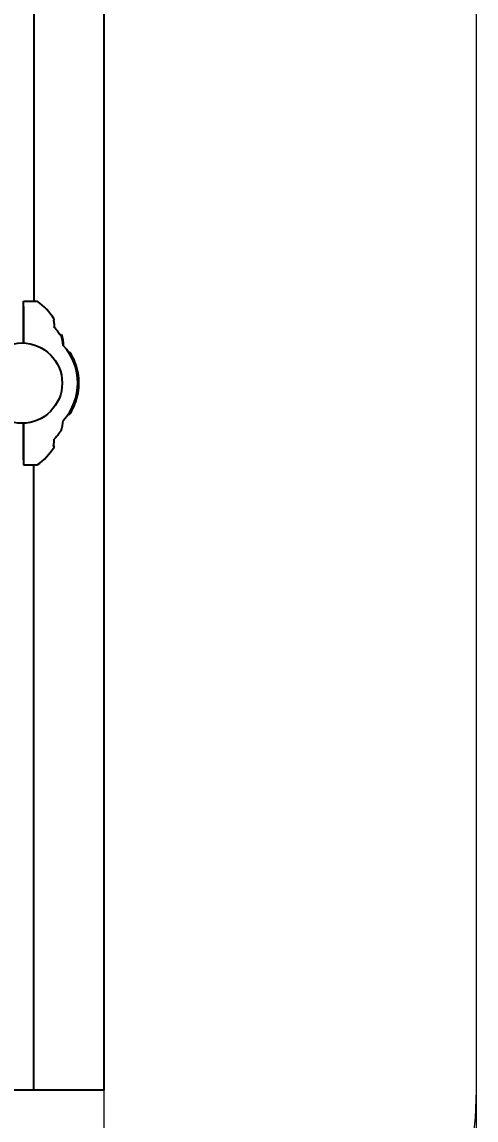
# Model space of a CAD drawing. Header units: millimetres. Extents: x -5849 to 4248, y -2516 to 1499.
# Drawn here: x 3638 to 4248, y -941 to 535 of the extents above; entities that cross this region are included whole.
import ezdxf

# ---------------------------------------------------------------- set-up
doc = ezdxf.new("R2010")
doc.units = ezdxf.units.MM
for name, color, linetype in [('DIKOM_ЗОНА', 80, 'Continuous'), ('DIKOM_ОБЪЕКТ', 7, 'Continuous'), ('DIKOM_РАЗМЕР_ЗОНА', 7, 'Continuous'), ('DIKOM_РАЗМЕР_ОБЪЕКТА', 7, 'Continuous')]:
    doc.layers.add(name, color=color, linetype=linetype)
doc.styles.add('style1', font='arial.ttf', dxfattribs={"width": 0.8})
doc.dimstyles.new('1-50', dxfattribs={"dimtxt": 300, "dimasz": 200, "dimexe": 100, "dimexo": 0, "dimgap": 100, "dimtad": 1, "dimdec": 0, "dimtxsty": 'style1', "dimcen": 0, "dimclrd": 7, "dimclre": 7, "dimadec": 1, "dimazin": 2, "dimtfac": 1, "dimtdec": 0, "dimtmove": 0, "dimatfit": 3, "dimfxl": 0, "dimlwd": 25, "dimlwe": 18, "dimarcsym": 0})

# ---------------------------------------------------------------- blocks, each defined once
blk = doc.blocks.new('*D1')
at = {"layer": 'Defpoints', "color": 0, "transparency": 16777216}
for p in [(-3995, 51.5), (3748.5, -900.5), (3748.5, -1880.7)]:
    blk.add_point(p, dxfattribs=at)
at = {"layer": 'DIKOM_РАЗМЕР_ОБЪЕКТА', "color": 7, "lineweight": 18, "transparency": 16777216}
for p, q in [((-3995, 51.5), (-3995, -1980.7)), ((3748.5, -900.5), (3748.5, -1980.7))]:
    blk.add_line(p, q, dxfattribs=at)
at = {"layer": 'DIKOM_РАЗМЕР_ОБЪЕКТА', "color": 7, "lineweight": 25, "transparency": 16777216}
blk.add_line((-3795, -1880.7), (3548.5, -1880.7), dxfattribs=at)
at = {"layer": 'DIKOM_РАЗМЕР_ОБЪЕКТА', "color": 7, "transparency": 16777216}
for points in [[(-3795, -1847.4), (-3795, -1914), (-3995, -1880.7)], [(3548.5, -1847.4), (3548.5, -1914), (3748.5, -1880.7)]]:
    blk.add_solid(points, dxfattribs=at)
at = {"layer": 'DIKOM_РАЗМЕР_ОБЪЕКТА', "color": 0, "transparency": 16777216, "insert": (-123.3, -1627.5), "char_height": 300, "attachment_point": 5, "style": 'style1'}
blk.add_mtext('7750', dxfattribs=at)
blk = doc.blocks.new('*D2')
at = {"layer": 'Defpoints', "color": 0, "transparency": 16777216}
for p in [(-4544.5, -900.5), (4248.5, -900.5), (4248.5, -2416.1)]:
    blk.add_point(p, dxfattribs=at)
at = {"layer": 'DIKOM_РАЗМЕР_ЗОНА', "color": 7, "lineweight": 18, "transparency": 16777216}
for p, q in [((-4544.5, -900.5), (-4544.5, -2516.1)), ((4248.5, -900.5), (4248.5, -2516.1))]:
    blk.add_line(p, q, dxfattribs=at)
at = {"layer": 'DIKOM_РАЗМЕР_ЗОНА', "color": 7, "lineweight": 25, "transparency": 16777216}
blk.add_line((-4344.5, -2416.1), (4048.5, -2416.1), dxfattribs=at)
at = {"layer": 'DIKOM_РАЗМЕР_ЗОНА', "color": 7, "transparency": 16777216}
for points in [[(-4344.5, -2382.8), (-4344.5, -2449.4), (-4544.5, -2416.1)], [(4048.5, -2382.8), (4048.5, -2449.4), (4248.5, -2416.1)]]:
    blk.add_solid(points, dxfattribs=at)
at = {"layer": 'DIKOM_РАЗМЕР_ЗОНА', "color": 0, "transparency": 16777216, "insert": (-148, -2162.9), "char_height": 300, "attachment_point": 5, "style": 'style1'}
blk.add_mtext('8750', dxfattribs=at)

msp = doc.modelspace()

# ---------------------------------------------------------------- linework, layer by layer
at = {"layer": 'DIKOM_ЗОНА', "color": 3, "lineweight": 15}
msp.add_lwpolyline([(-4044.5, 1499.5), (3748.5, 1499.5, -0.414214), (4248.5, 999.5), (4248.5, -900.5, -0.414214), (3748.5, -1400.5), (-4044.5, -1400.5, -0.414214), (-4544.5, -900.5), (-4544.5, 999.5, -0.414214)], format="xyb", close=True, dxfattribs=at)
at = {"layer": 'DIKOM_ОБЪЕКТ'}
for p, q in [((3654.5, 999.5), (3654.5, 159.5)), ((3748.5, 999.5), (3748.5, -900.5)), ((3640.5, 159.5), (3659, 159.5)), ((3640.5, 102.9), (3640.5, 159.5)), ((3640.5, 152.5), (3640.5, 102.9)), ((3680.9, 133.9), (3680.7, 133.9)), ((3689.5, 114.5), (3690.3, 114.5)), ((3700.8, 91.2), (3702.6, 91.2)), ((3700.9, 90.9), (3702.7, 90.9)), ((3702.9, 87.8), (3704.7, 87.8)), ((3709.4, 78.1), (3707.8, 78.1)), ((3707.9, 77.9), (3709.5, 77.9)), ((3709.7, 72.8), (3711.3, 72.8)), ((3711.4, 72.6), (3709.8, 72.6)), ((3711.2, 67.6), (3712.8, 67.6)), ((3712.4, 61.7), (3714, 61.7)), ((3714.2, 60), (3712.7, 60)), ((3712.8, 59.7), (3714.3, 59.7)), ((3712.8, 59.5), (3714.3, 59.5)), ((3713.4, 52.9), (3714.9, 52.9)), ((3713.4, 46), (3714.9, 46)), ((3711.2, 31.4), (3712.8, 31.4)), ((3712.4, 37.2), (3714, 37.2)), ((3714.2, 39), (3712.7, 39)), ((3712.8, 39.5), (3714.3, 39.5)), ((3712.8, 39.2), (3714.3, 39.2)), ((3709.4, 20.8), (3707.8, 20.8)), ((3707.9, 21), (3709.5, 21)), ((3709.7, 26.1), (3711.3, 26.1)), ((3711.4, 26.4), (3709.8, 26.4)), ((3700.8, 7.7), (3702.6, 7.7)), ((3700.9, 8), (3702.7, 8)), ((3702.9, 11.2), (3704.7, 11.2)), ((3640.5, -53.5), (3640.5, -4)), ((3640.5, -4), (3640.5, -60.5)), ((3689.5, -15.6), (3690.3, -15.5)), ((3680.9, -34.9), (3680.7, -34.9)), ((3640.5, -60.5), (3659, -60.5)), ((3654.5, -900.5), (3654.5, -60.5)), ((3748.5, -900.5), (-2551.5, -900.5))]:
    msp.add_line(p, q, dxfattribs=at)
msp.add_circle((3638.5, 49.5), 54, dxfattribs=at)
for centre, radius, start, end in [((3610.5, 90.9), 84, 32.0341, 54.7525), ((3680.8, 134.9), 1, 263.3249, 32.0341), ((3690.3, 113.5), 1, 15.8134, 90), ((3610.5, 90.9), 84, 6.172, 15.8134), ((3640.5, 98.6), 54, 0.8552, 17.44), ((3638.5, 49.5), 75, 318.2955, 42.2537), ((3638.5, 49.5), 76.5, 32.1607, 33.0498), ((3638.5, 49.5), 76.5, 32.7769, 32.8384), ((3638.5, 49.5), 76.5, 31.2442, 32.7769), ((3638.5, 49.5), 76.5, 22.6466, 32.1607), ((3638.5, 49.5), 76.5, 30.4323, 31.2442), ((3638.5, 49.5), 76.5, 30.0502, 30.4323), ((3638.5, 49.5), 76.5, 29.9908, 30.05), ((3638.5, 49.5), 76.5, 29.7544, 29.9908), ((3638.5, 49.5), 76.5, 28.9541, 29.7544), ((3638.5, 49.5), 76.5, 19.0516, 28.9541), ((3638.5, 49.5), 76.5, 28.215, 28.2742), ((3638.5, 49.5), 76.5, 21.9753, 22.6466), ((3638.5, 49.5), 76.5, 21.8079, 21.9753), ((3638.5, 49.5), 76.5, 21.628, 21.7837), ((3638.5, 49.5), 76.5, 20.7, 21.8079), ((3638.5, 49.5), 76.5, 20.8143, 21.4273), ((3638.5, 49.5), 76.5, 10.0816, 20.7), ((3638.5, 49.5), 76.5, 17.7772, 19.0516), ((3638.5, 49.5), 76.5, 18.4887, 18.5431), ((3638.5, 49.5), 76.5, 17.7624, 17.9376), ((3638.5, 49.5), 76.5, 17.5762, 17.7772), ((3638.5, 49.5), 76.5, 16.2553, 17.5763), ((3638.5, 49.5), 76.5, 17.3591, 17.4132), ((3638.5, 49.5), 76.5, 15.5303, 16.2553), ((3638.5, 49.5), 76.5, 14.4696, 15.5303), ((3638.5, 49.5), 76.5, 14.6728, 14.7263), ((3638.5, 49.5), 76.5, 13.6975, 14.4696), ((3638.5, 49.5), 76.5, 13.88, 13.9331), ((3638.5, 49.5), 76.5, 12.0894, 13.6975), ((3638.5, 49.5), 76.5, 13.4069, 13.4122), ((3638.5, 49.5), 76.5, 12.2146, 12.2674), ((3638.5, 49.5), 76.5, 11.3773, 12.0894), ((3638.5, 49.5), 76.5, 9.9935, 11.3773), ((3638.5, 49.5), 76.5, 11.0991, 11.3774), ((3638.5, 49.5), 76.5, 10.0943, 10.1464), ((3638.5, 49.5), 76.5, 9.3741, 10.0816), ((3638.5, 49.5), 76.5, 9.2339, 9.9935), ((3638.5, 49.5), 76.5, 7.8633, 9.3741), ((3638.5, 49.5), 76.5, 9.1664, 9.2339), ((3638.5, 49.5), 76.5, 8.9403, 9.1664), ((3638.5, 49.5), 76.5, 5.1992, 8.9403), ((3638.5, 49.5), 76.5, 7.6986, 7.8634), ((3638.5, 49.5), 76.5, 7.5409, 7.6843), ((3638.5, 49.5), 76.5, 6.6258, 7.6986), ((3638.5, 49.5), 76.5, 0.2804, 6.6258), ((3638.5, 49.5), 76.5, 353.3742, 359.7196), ((3638.5, 49.5), 76.5, 5.5497, 6.2461), ((3638.5, 49.5), 76.5, 5.4882, 5.5405), ((3638.5, 49.5), 76.5, 4.723, 5.1992), ((3638.5, 49.5), 76.5, 4.7229, 5.1993), ((3638.5, 49.5), 76.5, 3.3353, 4.723), ((3638.5, 49.5), 76.5, 355.277, 356.6647), ((3638.5, 49.5), 76.5, 3.5034, 3.6489), ((3638.5, 49.5), 76.5, 2.5853, 3.3353), ((3638.5, 49.5), 76.5, 356.6647, 357.4147), ((3638.5, 49.5), 76.5, 356.3511, 356.4966), ((3638.5, 49.5), 76.5, 2.7631, 3.0436), ((3638.5, 49.5), 76.5, 2.217, 2.5853), ((3638.5, 49.5), 76.5, 1.1944, 2.217), ((3638.5, 49.5), 76.5, 359.7196, 1.1944), ((3638.5, 49.5), 76.5, 358.8056, 0.2804), ((3638.5, 49.5), 76.5, 357.783, 358.8056), ((3638.5, 49.5), 76.5, 357.4147, 357.783), ((3638.5, 49.5), 76.5, 356.9564, 357.2369), ((3638.5, 49.5), 76.5, 339.3, 349.9184), ((3638.5, 49.5), 76.5, 344.4697, 345.5304), ((3638.5, 49.5), 76.5, 345.2737, 345.3272), ((3638.5, 49.5), 76.5, 345.5304, 346.3025), ((3638.5, 49.5), 76.5, 346.0669, 346.12), ((3638.5, 49.5), 76.5, 346.3025, 347.9106), ((3638.5, 49.5), 76.5, 346.5878, 346.5931), ((3638.5, 49.5), 76.5, 347.7326, 347.7854), ((3638.5, 49.5), 76.5, 347.9106, 348.6227), ((3638.5, 49.5), 76.5, 348.6227, 350.0065), ((3638.5, 49.5), 76.5, 348.6226, 348.9009), ((3638.5, 49.5), 76.5, 350.0065, 350.7661), ((3638.5, 49.5), 76.5, 349.9184, 350.6259), ((3638.5, 49.5), 76.5, 349.8536, 349.9057), ((3638.5, 49.5), 76.5, 350.6259, 352.1367), ((3638.5, 49.5), 76.5, 351.0597, 354.8008), ((3638.5, 49.5), 76.5, 350.8336, 351.0597), ((3638.5, 49.5), 76.5, 350.7661, 350.8336), ((3638.5, 49.5), 76.5, 352.1366, 352.3014), ((3638.5, 49.5), 76.5, 352.3014, 353.3742), ((3638.5, 49.5), 76.5, 352.3157, 352.4591), ((3638.5, 49.5), 76.5, 353.7539, 354.4503), ((3638.5, 49.5), 76.5, 354.8008, 355.277), ((3638.5, 49.5), 76.5, 354.8007, 355.2771), ((3638.5, 49.5), 76.5, 354.4595, 354.5118), ((3638.5, 49.5), 76.5, 327.8393, 337.3534), ((3638.5, 49.5), 76.5, 331.0459, 340.9484), ((3638.5, 49.5), 76.5, 337.3534, 338.0247), ((3638.5, 49.5), 76.5, 338.0247, 338.1921), ((3638.5, 49.5), 76.5, 338.1921, 339.3), ((3638.5, 49.5), 76.5, 338.2163, 338.372), ((3638.5, 49.5), 76.5, 338.5727, 339.1857), ((3638.5, 49.5), 76.5, 340.9484, 342.2228), ((3638.5, 49.5), 76.5, 341.4569, 341.5113), ((3638.5, 49.5), 76.5, 342.0624, 342.2376), ((3638.5, 49.5), 76.5, 342.2228, 342.4238), ((3638.5, 49.5), 76.5, 342.4237, 343.7447), ((3638.5, 49.5), 76.5, 342.5868, 342.6409), ((3638.5, 49.5), 76.5, 343.7447, 344.4697), ((3638.5, 49.5), 76.5, 326.9502, 327.8393), ((3638.5, 49.5), 76.5, 327.1616, 327.2231), ((3638.5, 49.5), 76.5, 327.2231, 328.7558), ((3638.5, 49.5), 76.5, 328.7558, 329.5677), ((3638.5, 49.5), 76.5, 329.5677, 329.9498), ((3638.5, 49.5), 76.5, 330.0092, 330.2456), ((3638.5, 49.5), 76.5, 329.95, 330.0092), ((3638.5, 49.5), 76.5, 330.2456, 331.0459), ((3638.5, 49.5), 76.5, 331.7258, 331.785), ((3610.5, 8.1), 84, 344.1866, 353.828), ((3690.3, -14.5), 1, 270, 344.1866), ((3610.5, 8.1), 84, 305.2475, 327.9659), ((3680.8, -35.9), 1, 327.9659, 96.6751)]:
    msp.add_arc(centre, radius, start, end, dxfattribs=at)
for points, knots in [([(3680.7, 133.9), (3680.8, 133.8), (3680.8, 133.7), (3681, 133.1), (3681.1, 132.6), (3681.3, 131.4), (3681.4, 130.8), (3681.6, 129.5), (3681.7, 128.8), (3681.7, 127.4), (3681.7, 126.7), (3681.7, 125.5), (3681.7, 125), (3681.6, 124.6)], [10.122861, 10.122861, 10.122861, 10.122861, 15.461921, 15.461921, 39.974723, 39.974723, 71.045259, 71.045259, 103.384311, 103.384311, 135.984311, 135.984311, 159.306764, 159.306764, 159.306764, 159.306764]), ([(3689.5, 114.4), (3689.4, 114.6), (3689.3, 114.7), (3689, 115.3), (3688.8, 115.7), (3688.1, 116.7), (3687.7, 117.4), (3686.7, 118.7), (3686.2, 119.4), (3685.1, 120.8), (3684.5, 121.5), (3683.3, 122.8), (3682.7, 123.5), (3681.9, 124.3), (3681.8, 124.4), (3681.6, 124.6)], [1.574441, 1.574441, 1.574441, 1.574441, 11.574334, 11.574334, 31.772683, 31.772683, 67.630425, 67.630425, 108.030425, 108.030425, 148.430425, 148.430425, 188.830425, 188.830425, 198.511536, 198.511536, 198.511536, 198.511536]), ([(3680.6, -35.6), (3680.7, -35.3), (3680.8, -34.9), (3681, -34), (3681.2, -33.4), (3681.4, -32.2), (3681.5, -31.5), (3681.7, -30.2), (3681.7, -29.5), (3681.7, -28.1), (3681.7, -27.4), (3681.7, -26.4), (3681.7, -26.1), (3681.6, -25.8)], [2.687971, 2.687971, 2.687971, 2.687971, 19.440816, 19.440816, 48.364958, 48.364958, 79.796796, 79.796796, 112.396796, 112.396796, 144.996796, 144.996796, 159.306741, 159.306741, 159.306741, 159.306741]), ([(3689.4, -15.8), (3689.4, -16), (3689.3, -16.1), (3689, -16.6), (3688.8, -16.9), (3688.1, -18), (3687.7, -18.6), (3686.7, -20), (3686.2, -20.7), (3685.1, -22.1), (3684.5, -22.7), (3683.3, -24.1), (3682.7, -24.7), (3681.9, -25.5), (3681.8, -25.7), (3681.6, -25.8)], [5.215159, 5.215159, 5.215159, 5.215159, 11.576809, 11.576809, 31.779476, 31.779476, 67.644885, 67.644885, 108.044885, 108.044885, 148.444885, 148.444885, 188.844885, 188.844885, 198.480191, 198.480191, 198.480191, 198.480191])]:
    msp.add_open_spline(points, degree=3, knots=knots, dxfattribs=at)

# ---------------------------------------------------------------- dimensions: what is measured, and where the dimension line sits
at = {"layer": 'DIKOM_РАЗМЕР_ЗОНА'}
dim = msp.add_linear_dim(base=(4248.5, -2416.1), p1=(-4544.5, -900.5), p2=(4248.5, -900.5), text='8750', dimstyle='1-50', dxfattribs=at)
dim.commit()
dim.dimension.update_dxf_attribs({"geometry": '*D2', "text_midpoint": (-148, -2162.9)})
at = {"layer": 'DIKOM_РАЗМЕР_ОБЪЕКТА'}
dim = msp.add_linear_dim(base=(3748.5, -1880.7), p1=(-3995, 51.5), p2=(3748.5, -900.5), text='7750', dimstyle='1-50', dxfattribs=at)
dim.commit()
dim.dimension.update_dxf_attribs({"geometry": '*D1', "text_midpoint": (-123.3, -1880.7), "dimtype": 160})

doc.saveas('drawing.dxf')
